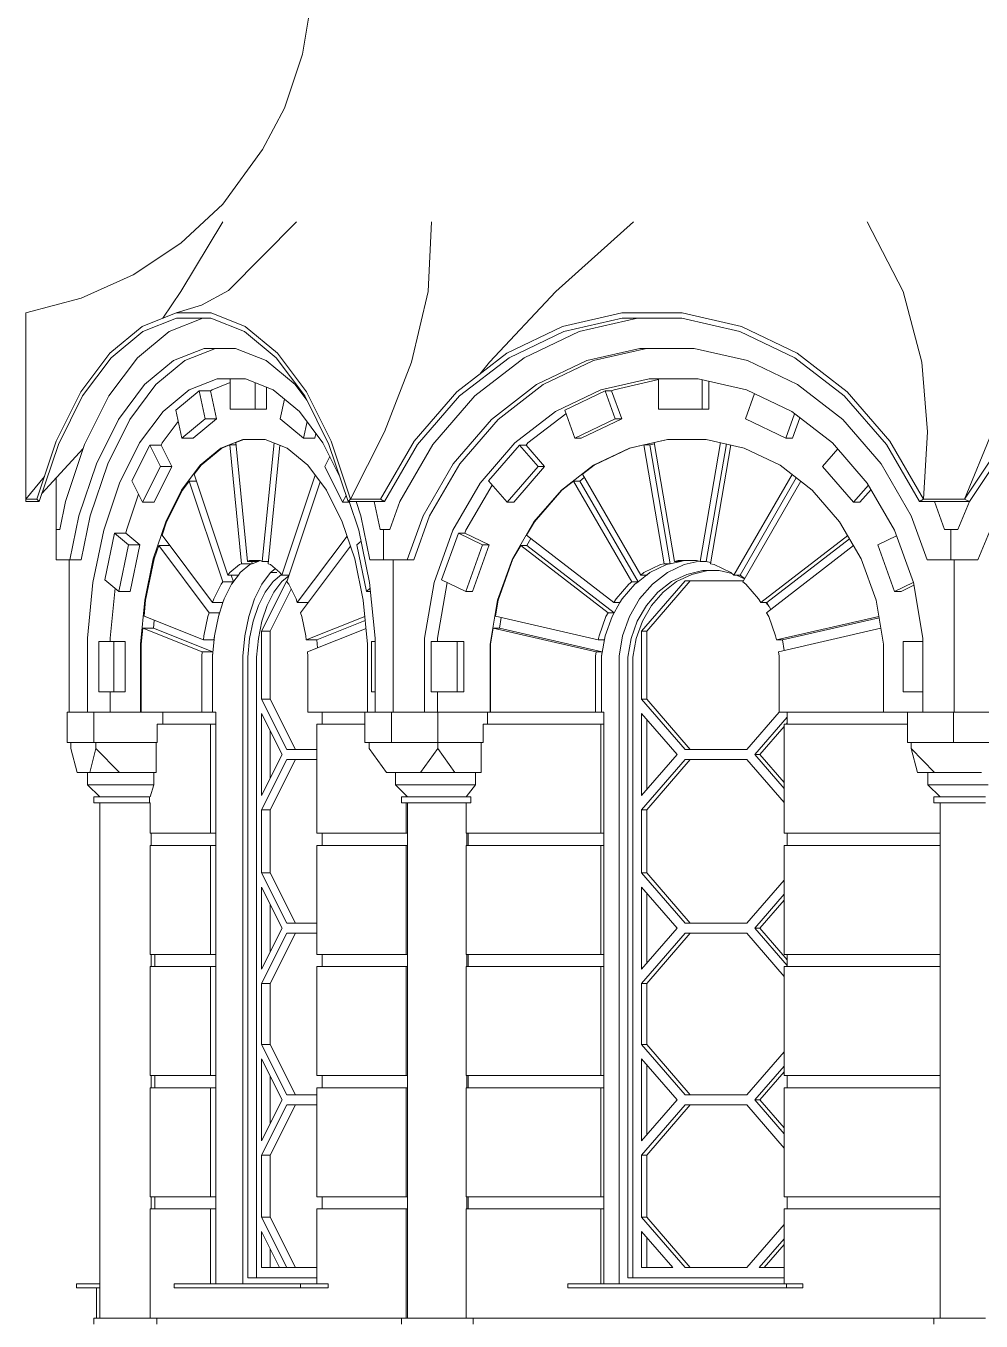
# Model space of a CAD drawing. Header units: millimetres. Extents: x -4890 to 184123, y 36 to 148549.
# Drawn here: x 148510 to 153239, y 132454 to 138866 of the extents above; entities that cross this region are included whole.
import ezdxf

# ---------------------------------------------------------------- set-up
doc = ezdxf.new("R2010")
doc.units = ezdxf.units.MM
doc.layers.add('Wall_Satelit', color=253, linetype='Continuous', lineweight=5)

msp = doc.modelspace()

# ---------------------------------------------------------------- linework, layer by layer
at = {"layer": 'Wall_Satelit'}
for p, q in [((149879.9, 138725.9), (149925.1, 139005.3)), ((149789.5, 138457.7), (149879.9, 138725.9)), ((149680.5, 138253.4), (149789.5, 138457.7)), ((149484, 137983.4), (149680.5, 138253.4)), ((149484, 137983.4), (149277.2, 137790.2)), ((149277.2, 137551.6), (149484, 137895.5)), ((149513.2, 137556.3), (149850.2, 137895.5)), ((150501.5, 137551.6), (150518, 137895.5)), ((151518.5, 137895.5), (151133.6, 137551.6)), ((152853.3, 137551.6), (152675.2, 137895.5)), ((149277.2, 137790.2), (149041.5, 137633.5)), ((149041.5, 137633.5), (148783.4, 137517.5)), ((149188.4, 137419.2), (149277.2, 137551.6)), ((149513.2, 137556.3), (149379.3, 137484)), ((150419.1, 137200.5), (150501.5, 137551.6)), ((150804.9, 137200.5), (151133.6, 137551.6)), ((152946.3, 137200.5), (152853.3, 137551.6)), ((148783.4, 137517.5), (148509.7, 137445.4)), ((149379.3, 137484), (149254.1, 137445.4)), ((148509.7, 137378.1), (148509.7, 137445.4)), ((149254.1, 137445.4), (149084.9, 137378.1)), ((149255.4, 137419), (149088.7, 137352.7)), ((149385.3, 137419), (149218.6, 137352.7)), ((149340.3, 137445.4), (149254.1, 137445.4)), ((149340.3, 137419), (149255.4, 137419)), ((149426.6, 137445.4), (149340.3, 137445.4)), ((149425.3, 137419), (149340.3, 137419)), ((149591.9, 137352.7), (149425.3, 137419)), ((149595.7, 137378.1), (149426.6, 137445.4)), ((151460.3, 137445.4), (151167.3, 137378.1)), ((151462.5, 137419), (151173.9, 137352.7)), ((151537.5, 137419), (151248.9, 137352.7)), ((151609.7, 137445.4), (151460.3, 137445.4)), ((151609.7, 137419), (151462.5, 137419)), ((151759.1, 137445.4), (151609.7, 137445.4)), ((151756.8, 137419), (151609.7, 137419)), ((152045.4, 137352.7), (151756.8, 137419)), ((152052.1, 137378.1), (151759.1, 137445.4)), ((148509.7, 137246), (148509.7, 137378.1)), ((149084.9, 137378.1), (148925.5, 137246)), ((149088.7, 137352.7), (148931.8, 137222.7)), ((149218.6, 137352.7), (149061.7, 137222.7)), ((149748.9, 137222.7), (149591.9, 137352.7)), ((149755.1, 137246), (149595.7, 137378.1)), ((151167.3, 137378.1), (150891.2, 137246)), ((151173.9, 137352.7), (150902, 137222.7)), ((151248.9, 137352.7), (150977, 137222.7)), ((152317.3, 137222.7), (152045.4, 137352.7)), ((152328.1, 137246), (152052.1, 137378.1)), ((148509.7, 137054.4), (148509.7, 137246)), ((148782.1, 137054.4), (148925.5, 137246)), ((148790.5, 137033.9), (148931.8, 137222.7)), ((148920.4, 137033.9), (149061.7, 137222.7)), ((149240.5, 137208.5), (149097.2, 137089.7)), ((149296.8, 137208.5), (149153.5, 137089.7)), ((149392.7, 137269), (149240.5, 137208.5)), ((149448.9, 137269), (149296.8, 137208.5)), ((149547.8, 137269), (149392.7, 137269)), ((149699.9, 137208.5), (149547.8, 137269)), ((149843.2, 137089.7), (149699.9, 137208.5)), ((149890.1, 137033.9), (149748.9, 137222.7)), ((149898.5, 137054.4), (149755.1, 137246)), ((150891.2, 137246), (150642.8, 137054.4)), ((150902, 137222.7), (150657.4, 137033.9)), ((150977, 137222.7), (150732.4, 137033.9)), ((151286.8, 137208.5), (151038.6, 137089.7)), ((151319.3, 137208.5), (151071.1, 137089.7)), ((151550.3, 137269), (151286.8, 137208.5)), ((151582.8, 137269), (151319.3, 137208.5)), ((151819, 137269), (151550.3, 137269)), ((152082.5, 137208.5), (151819, 137269)), ((152330.8, 137089.7), (152082.5, 137208.5)), ((152562, 137033.9), (152317.3, 137222.7)), ((152576.5, 137054.4), (152328.1, 137246)), ((150285.5, 136856.4), (150419.1, 137200.5)), ((150756.6, 137142.2), (150804.9, 137200.5)), ((152973.1, 136856.4), (152946.3, 137200.5)), ((148968.2, 136917.4), (149097.2, 137089.7)), ((149024.5, 136917.4), (149153.5, 137089.7)), ((149456.3, 137119), (149318.7, 137064.2)), ((149520.3, 137099.7), (149431.3, 137064.2)), ((149596.7, 137119), (149456.3, 137119)), ((149520.3, 136969), (149520.3, 137119)), ((149734.3, 137064.2), (149596.7, 137119)), ((149645.3, 136969), (149645.3, 137099.7)), ((149900.4, 137013.4), (149843.2, 137089.7)), ((151038.6, 137089.7), (150815.2, 136917.4)), ((151071.1, 137089.7), (150847.7, 136917.4)), ((151595.6, 137119), (151357.2, 137064.2)), ((151641.4, 137114.6), (151422.2, 137064.2)), ((151838.7, 137119), (151595.6, 137119)), ((151641.4, 136969), (151641.4, 137119)), ((152077.1, 137064.2), (151838.7, 137119)), ((151857.9, 136969), (151857.9, 137114.6)), ((151890.4, 136969), (151890.4, 137107.1)), ((152554.2, 136917.4), (152330.8, 137089.7)), ((148509.7, 136810.4), (148509.7, 137054.4)), ((148660.1, 136810.4), (148782.1, 137054.4)), ((148670.4, 136793.6), (148790.5, 137033.9)), ((148800.3, 136793.6), (148920.4, 137033.9)), ((149318.7, 137064.2), (149189, 136956.8)), ((149367.9, 137058.4), (149252.4, 136962.7)), ((149424.2, 137058.4), (149367.9, 137058.4)), ((149396.6, 136919.8), (149367.9, 137058.4)), ((149431.3, 137064.2), (149424.2, 137058.4)), ((149452.9, 136919.8), (149424.2, 137058.4)), ((149701.6, 136969), (149701.6, 137077.3)), ((149864, 136956.8), (149734.3, 137064.2)), ((149769, 136919.8), (149789.5, 137018.6)), ((150010.3, 136793.6), (149890.1, 137033.9)), ((150020.5, 136810.4), (149898.5, 137054.4)), ((150431.6, 136810.4), (150642.8, 137054.4)), ((150449.3, 136793.6), (150657.4, 137033.9)), ((150524.3, 136793.6), (150732.4, 137033.9)), ((151357.2, 137064.2), (151132.6, 136956.8)), ((151377.4, 137058.4), (151177.4, 136962.7)), ((151409.9, 137058.4), (151377.4, 137058.4)), ((151427.1, 136919.8), (151377.4, 137058.4)), ((151422.2, 137064.2), (151409.9, 137058.4)), ((151459.6, 136919.8), (151409.9, 137058.4)), ((152072.2, 136919.8), (152117.2, 137045.1)), ((152301.7, 136956.8), (152077.1, 137064.2)), ((152770.1, 136793.6), (152562, 137033.9)), ((152787.8, 136810.4), (152576.5, 137054.4)), ((149072.3, 136800.9), (149189, 136956.8)), ((149281.1, 136824.1), (149252.4, 136962.7)), ((149645.3, 136969), (149520.3, 136969)), ((149701.6, 136969), (149645.3, 136969)), ((149980.7, 136800.9), (149864, 136956.8)), ((151132.6, 136956.8), (150930.5, 136800.9)), ((151227.1, 136824.1), (151177.4, 136962.7)), ((151857.9, 136969), (151641.4, 136969)), ((151890.4, 136969), (151857.9, 136969)), ((152503.9, 136800.9), (152301.7, 136956.8)), ((148858.5, 136698), (148968.2, 136917.4)), ((148914.8, 136698), (149024.5, 136917.4)), ((149184.9, 136800.9), (149264, 136906.6)), ((149396.6, 136919.8), (149281.1, 136824.1)), ((149452.9, 136919.8), (149337.4, 136824.1)), ((149452.9, 136919.8), (149396.6, 136919.8)), ((149884.5, 136824.1), (149769, 136919.8)), ((149884.5, 136824.1), (149901.6, 136906.6)), ((150625.2, 136698), (150815.2, 136917.4)), ((150657.7, 136698), (150847.7, 136917.4)), ((151183.4, 136945.9), (150995.5, 136800.9)), ((151427.1, 136919.8), (151227.1, 136824.1)), ((151459.6, 136919.8), (151259.6, 136824.1)), ((151459.6, 136919.8), (151427.1, 136919.8)), ((152272.2, 136824.1), (152072.2, 136919.8)), ((152272.2, 136824.1), (152315.9, 136945.9)), ((152304.7, 136824.1), (152341.4, 136926.2)), ((152744.2, 136698), (152554.2, 136917.4)), ((149337.4, 136824.1), (149281.1, 136824.1)), ((149940.8, 136824.1), (149884.5, 136824.1)), ((149940.8, 136824.1), (149945.7, 136847.7)), ((150116.3, 136523.6), (150285.5, 136856.4)), ((151259.6, 136824.1), (151227.1, 136824.1)), ((152304.7, 136824.1), (152272.2, 136824.1)), ((152953.8, 136523.6), (152973.1, 136856.4)), ((153157.6, 136523.6), (153293.3, 136856.4)), ((148509.7, 136523.6), (148509.7, 136810.4)), ((148564.3, 136523.6), (148660.1, 136810.4)), ((148576, 136511.1), (148670.4, 136793.6)), ((148589.2, 136550.8), (148793.7, 136774.1)), ((148705.9, 136511.1), (148800.3, 136793.6)), ((148973.1, 136602.4), (149072.3, 136800.9)), ((149034.8, 136613.2), (149123.2, 136790)), ((149179.5, 136790), (149123.2, 136790)), ((149176.2, 136684), (149123.2, 136790)), ((149179.5, 136790), (149184.9, 136800.9)), ((149232.5, 136684), (149179.5, 136790)), ((149475, 136775.8), (149372.6, 136691)), ((149479.4, 136775.8), (149377, 136691)), ((149583.7, 136819), (149475, 136775.8)), ((149479.4, 136775.8), (149475, 136775.8)), ((149519, 136791.6), (149479.4, 136775.8)), ((149549.6, 136791.6), (149519, 136791.6)), ((149577.5, 136203.1), (149519, 136791.6)), ((149588, 136819), (149548.4, 136803.2)), ((149606.9, 136214.8), (149548.4, 136803.2)), ((149694.5, 136819), (149583.7, 136819)), ((149679.9, 136214.8), (149738.3, 136801.6)), ((149803.2, 136775.8), (149694.5, 136819)), ((149709.3, 136203.1), (149767.7, 136789.9)), ((149905.5, 136691), (149803.2, 136775.8)), ((150062.5, 136637.3), (149980.7, 136800.9)), ((150104.7, 136511.1), (150010.3, 136793.6)), ((150116.3, 136523.6), (150020.5, 136810.4)), ((150265.6, 136523.6), (150431.6, 136810.4)), ((150285.8, 136511.1), (150449.3, 136793.6)), ((150360.8, 136511.1), (150524.3, 136793.6)), ((150758.6, 136602.4), (150930.5, 136800.9)), ((150800.5, 136613.2), (150953.6, 136790)), ((150986.1, 136790), (150953.6, 136790)), ((151045.4, 136684), (150953.6, 136790)), ((150986.1, 136790), (150995.5, 136800.9)), ((151077.9, 136684), (150986.1, 136790)), ((151498, 136775.8), (151320.7, 136691)), ((151500.5, 136775.8), (151323.2, 136691)), ((151686.2, 136819), (151498, 136775.8)), ((151500.5, 136775.8), (151498, 136775.8)), ((151569.1, 136791.6), (151500.5, 136775.8)), ((151599.1, 136791.6), (151569.1, 136791.6)), ((151670.5, 136203.1), (151569.1, 136791.6)), ((151621.2, 136796.6), (151599.1, 136791.6)), ((151700.5, 136203.1), (151599.1, 136791.6)), ((151688.7, 136819), (151620.1, 136803.2)), ((151721.5, 136214.8), (151620.1, 136803.2)), ((151878.1, 136819), (151686.2, 136819)), ((151847.9, 136214.8), (151949.2, 136802.7)), ((151877.9, 136214.8), (151978, 136796.1)), ((152066.4, 136775.8), (151878.1, 136819)), ((151898.9, 136203.1), (152000.1, 136791)), ((152243.7, 136691), (152066.4, 136775.8)), ((152453.9, 136684), (152529.5, 136771.2)), ((152675.8, 136602.4), (152503.9, 136800.9)), ((152933.5, 136511.1), (152770.1, 136793.6)), ((152953.8, 136523.6), (152787.8, 136810.4)), ((153157.6, 136523.6), (153349.3, 136810.4)), ((153181, 136511.1), (153369.8, 136793.6)), ((148772.3, 136440.1), (148858.5, 136698)), ((148828.6, 136440.1), (148914.8, 136698)), ((149989.4, 136684), (150014.3, 136733.7)), ((150475.9, 136440.1), (150625.2, 136698)), ((150508.4, 136440.1), (150657.7, 136698)), ((152893.4, 136440.1), (152744.2, 136698)), ((148509.7, 136523.6), (148601.7, 136635.5)), ((149087.8, 136507.2), (149176.2, 136684)), ((149144.1, 136507.2), (149232.5, 136684)), ((149232.5, 136684), (149176.2, 136684)), ((149280.5, 136567.9), (149372.6, 136691)), ((149343.4, 136646.1), (149377, 136691)), ((149510.1, 136147.2), (149343.4, 136646.1)), ((149377, 136691), (149372.6, 136691)), ((149776.8, 136147.2), (149942.1, 136642.1)), ((149997.7, 136567.9), (149905.5, 136691)), ((150077.8, 136507.2), (149989.4, 136684)), ((150892.4, 136507.2), (151045.4, 136684)), ((150924.9, 136507.2), (151077.9, 136684)), ((151077.9, 136684), (151045.4, 136684)), ((151320.7, 136691), (151161.1, 136567.9)), ((151323.2, 136691), (151265, 136646.1)), ((151553.7, 136147.2), (151265, 136646.1)), ((151323.2, 136691), (151320.7, 136691)), ((152015.7, 136147.2), (152303.6, 136644.7)), ((152403.2, 136567.9), (152243.7, 136691)), ((152607, 136507.2), (152453.9, 136684)), ((148659.7, 136511.1), (148659.7, 136627.7)), ((148895.1, 136369), (148973.1, 136602.4)), ((149087.8, 136507.2), (149034.8, 136613.2)), ((149202.2, 136411.1), (149280.5, 136567.9)), ((149206.5, 136411.1), (149284.9, 136567.9)), ((149284.9, 136567.9), (149280.5, 136567.9)), ((149284.9, 136567.9), (149318.4, 136612.7)), ((149354.5, 136612.7), (149318.4, 136612.7)), ((149485.1, 136113.9), (149318.4, 136612.7)), ((149801.7, 136113.9), (149967.1, 136608.7)), ((150076, 136411.1), (149997.7, 136567.9)), ((150623.5, 136369), (150758.6, 136602.4)), ((150688.5, 136369), (150818.1, 136592.9)), ((150892.4, 136507.2), (150800.5, 136613.2)), ((151025.4, 136411.1), (151161.1, 136567.9)), ((151027.9, 136411.1), (151163.6, 136567.9)), ((151163.6, 136567.9), (151161.1, 136567.9)), ((151221.8, 136612.7), (151163.6, 136567.9)), ((151251.8, 136612.7), (151221.8, 136612.7)), ((151510.5, 136113.9), (151221.8, 136612.7)), ((151274.3, 136630.1), (151251.8, 136612.7)), ((151540.5, 136113.9), (151251.8, 136612.7)), ((152045.7, 136147.2), (152324.3, 136628.7)), ((152058.9, 136113.9), (152346.8, 136611.4)), ((152538.9, 136411.1), (152403.2, 136567.9)), ((152607, 136507.2), (152681.2, 136592.9)), ((152639.5, 136507.2), (152694.3, 136570.4)), ((152810.8, 136369), (152675.8, 136602.4)), ((148509.7, 136511.1), (148509.7, 136523.6)), ((148564.3, 136523.6), (148509.7, 136523.6)), ((148576, 136511.1), (148509.7, 136511.1)), ((148576, 136511.1), (148564.3, 136523.6)), ((148659.7, 136372.1), (148659.7, 136511.1)), ((148677.1, 136372.1), (148705.9, 136511.1)), ((149007.7, 136369), (149067.5, 136547.9)), ((149144.1, 136507.2), (149087.8, 136507.2)), ((150077.8, 136507.2), (150094.7, 136541)), ((150111.8, 136507.2), (150077.8, 136507.2)), ((150104.7, 136511.1), (150116.3, 136523.6)), ((150285.8, 136511.1), (150104.7, 136511.1)), ((150157.9, 136369), (150110.4, 136511.1)), ((150265.6, 136523.6), (150116.3, 136523.6)), ((150168.1, 136440.1), (150144.4, 136511.1)), ((150263.4, 136372.1), (150234.6, 136511.1)), ((150285.8, 136511.1), (150265.6, 136523.6)), ((150310.9, 136372.1), (150360.8, 136511.1)), ((150924.9, 136507.2), (150892.4, 136507.2)), ((152639.5, 136507.2), (152607, 136507.2)), ((152953.8, 136523.6), (152933.5, 136511.1)), ((153181, 136511.1), (152933.5, 136511.1)), ((153157.6, 136523.6), (152953.8, 136523.6)), ((153058.4, 136372.1), (153008.5, 136511.1)), ((153123.4, 136372.1), (153181, 136511.1)), ((153181, 136511.1), (153157.6, 136523.6)), ((148727.2, 136222.1), (148772.3, 136440.1)), ((148783.5, 136222.1), (148828.6, 136440.1)), ((150213.2, 136222.1), (150168.1, 136440.1)), ((150397.7, 136222.1), (150475.9, 136440.1)), ((150430.2, 136222.1), (150508.4, 136440.1)), ((152971.6, 136222.1), (152893.4, 136440.1)), ((153223.6, 136222.1), (153313.9, 136440.1)), ((149140.6, 136226.9), (149202.2, 136411.1)), ((149184.1, 136344), (149206.5, 136411.1)), ((149206.5, 136411.1), (149202.2, 136411.1)), ((150137.6, 136226.9), (150076, 136411.1)), ((150918.8, 136226.9), (151025.4, 136411.1)), ((150989, 136344), (151027.9, 136411.1)), ((151027.9, 136411.1), (151025.4, 136411.1)), ((152645.6, 136226.9), (152538.9, 136411.1)), ((148659.7, 136222.1), (148659.7, 136372.1)), ((148677.1, 136372.1), (148659.7, 136372.1)), ((148841.4, 136109.7), (148895.1, 136369)), ((148900.6, 136123.8), (148948.5, 136354.8)), ((149004.8, 136354.8), (148948.5, 136354.8)), ((149017.8, 136297.4), (148948.5, 136354.8)), ((149004.8, 136354.8), (149007.7, 136369)), ((149074, 136297.4), (149004.8, 136354.8)), ((149433.5, 136010.6), (149184.1, 136344)), ((149853.4, 136010.6), (150099.8, 136340)), ((150169.1, 136315), (150147.9, 136297.4)), ((150211.6, 136109.7), (150157.9, 136369)), ((150280.8, 136372.1), (150263.4, 136372.1)), ((150280.8, 136222.1), (150280.8, 136372.1)), ((150310.9, 136372.1), (150280.8, 136372.1)), ((150530.5, 136109.7), (150623.5, 136369)), ((150568.1, 136123.8), (150651, 136354.8)), ((150683.5, 136354.8), (150651, 136354.8)), ((150771, 136297.4), (150651, 136354.8)), ((150683.5, 136354.8), (150688.5, 136369)), ((150803.5, 136297.4), (150683.5, 136354.8)), ((151421.1, 136010.6), (150989, 136344)), ((150990.2, 136294.1), (151009.8, 136328)), ((152578.6, 136342.6), (152148.3, 136010.6)), ((152587.9, 136326.6), (152178.3, 136010.6)), ((152820.6, 136341.6), (152728.4, 136297.4)), ((152903.8, 136109.7), (152810.8, 136369)), ((153088.6, 136372.1), (153058.4, 136372.1)), ((153088.6, 136222.1), (153088.6, 136372.1)), ((153123.4, 136372.1), (153088.6, 136372.1)), ((148969.9, 136066.5), (149017.8, 136297.4)), ((149074, 136297.4), (149017.8, 136297.4)), ((149026.2, 136066.5), (149074, 136297.4)), ((149144.9, 136226.9), (149167.4, 136294.1)), ((149219.4, 136294.1), (149167.4, 136294.1)), ((149416.8, 135960.7), (149167.4, 136294.1)), ((149219.4, 136294.1), (149220, 136296)), ((149870, 135960.7), (150116.5, 136290.1)), ((150195.7, 136066.5), (150147.9, 136297.4)), ((150688.1, 136066.5), (150771, 136297.4)), ((150720.6, 136066.5), (150803.5, 136297.4)), ((150803.5, 136297.4), (150771, 136297.4)), ((150921.3, 136226.9), (150960.2, 136294.1)), ((150990.2, 136294.1), (150960.2, 136294.1)), ((151392.2, 135960.7), (150960.2, 136294.1)), ((151422.2, 135960.7), (150990.2, 136294.1)), ((152607.5, 136292.7), (152177.1, 135960.7)), ((152811.2, 136066.5), (152728.4, 136297.4)), ((148727.2, 136222.1), (148659.7, 136222.1)), ((148724.7, 135469), (148724.7, 136222.1)), ((148783.5, 136222.1), (148727.2, 136222.1)), ((149098.2, 136022.1), (149140.6, 136226.9)), ((149102.5, 136022.1), (149144.9, 136226.9)), ((149144.9, 136226.9), (149140.6, 136226.9)), ((149566.9, 136198.8), (149519.1, 136159.3)), ((149577.5, 136203.1), (149566.9, 136198.8)), ((149618.8, 136198.8), (149571, 136159.3)), ((149629.5, 136203.1), (149577.5, 136203.1)), ((149617.6, 136219), (149606.9, 136214.8)), ((149658.9, 136214.8), (149606.9, 136214.8)), ((149669.3, 136219), (149617.6, 136219)), ((149629.4, 136203.1), (149618.8, 136198.8)), ((149629.5, 136203.1), (149618.8, 136198.8)), ((149629.5, 136203.1), (149628.3, 136214.8)), ((149658.9, 136214.8), (149629.5, 136203.1)), ((149669.4, 136219), (149658.9, 136214.8)), ((149679.9, 136214.8), (149669.3, 136219)), ((149710.5, 136214.8), (149679.9, 136214.8)), ((149720, 136198.8), (149709.3, 136203.1)), ((149767.8, 136159.3), (149720, 136198.8)), ((150180, 136022.1), (150137.6, 136226.9)), ((150280.8, 136222.1), (150213.2, 136222.1)), ((150397.7, 136222.1), (150280.8, 136222.1)), ((150328.4, 135469), (150328.4, 136222.1)), ((150430.2, 136222.1), (150397.7, 136222.1)), ((150845.3, 136022.1), (150918.8, 136226.9)), ((150847.8, 136022.1), (150921.3, 136226.9)), ((150921.3, 136226.9), (150918.8, 136226.9)), ((151652.1, 136198.8), (151569.3, 136159.3)), ((151682.1, 136198.8), (151599.3, 136159.3)), ((151670.5, 136203.1), (151652.1, 136198.8)), ((151700.5, 136203.1), (151670.5, 136203.1)), ((151700.4, 136203.1), (151682.1, 136198.8)), ((151700.5, 136203.1), (151682.1, 136198.8)), ((151768.9, 136198.8), (151686.2, 136159.3)), ((151751.5, 136214.8), (151700.5, 136203.1)), ((151739.9, 136219), (151721.5, 136214.8)), ((151751.5, 136214.8), (151721.5, 136214.8)), ((151829.5, 136219), (151739.9, 136219)), ((151769.9, 136219), (151751.5, 136214.8)), ((151843.1, 136215.9), (151768.9, 136198.8)), ((151847.9, 136214.8), (151829.5, 136219)), ((151877.9, 136214.8), (151847.9, 136214.8)), ((151900, 136209.7), (151877.9, 136214.8)), ((151917.3, 136198.8), (151898.9, 136203.1)), ((152000, 136159.3), (151917.3, 136198.8)), ((152719, 136022.1), (152645.6, 136226.9)), ((153088.6, 136222.1), (152971.6, 136222.1)), ((153223.6, 136222.1), (153088.6, 136222.1)), ((153106, 135469), (153106, 136222.1)), ((148969.9, 136066.5), (148900.6, 136123.8)), ((149510.1, 136147.2), (149519.1, 136159.3)), ((149562, 136147.2), (149510.1, 136147.2)), ((149537.1, 136113.9), (149525.9, 136147.2)), ((149528.1, 136101.8), (149562, 136147.2)), ((149562, 136147.2), (149571, 136159.3)), ((149676.6, 135870.1), (149801.1, 136119)), ((149678.5, 136101.8), (149721.5, 136159.3)), ((149744.6, 136178.4), (149721.5, 136159.3)), ((149752.3, 136159.3), (149721.5, 136159.3)), ((149775.1, 136149.5), (149733.3, 136115)), ((149776.8, 136147.2), (149767.8, 136159.3)), ((149811.8, 136144.1), (149776.6, 136115)), ((149812.9, 136147.2), (149776.8, 136147.2)), ((149803.5, 136119), (149801.1, 136119)), ((150688.1, 136066.5), (150568.1, 136123.8)), ((151599.3, 136159.3), (151540.5, 136113.9)), ((151569.3, 136159.3), (151553.7, 136147.2)), ((151583.7, 136147.2), (151553.7, 136147.2)), ((151558.5, 135870.1), (151774.1, 136119)), ((151583.5, 135870.1), (151799.1, 136119)), ((151599.3, 136159.3), (151583.7, 136147.2)), ((151686.2, 136159.3), (151611.7, 136101.8)), ((151781.5, 136150.7), (151706.7, 136115)), ((151806.5, 136150.7), (151731.7, 136115)), ((152061.9, 136119), (151774.1, 136119)), ((151861, 136169), (151781.5, 136150.7)), ((151886, 136169), (151806.5, 136150.7)), ((151942, 136169), (151861, 136169)), ((152006.7, 136154.1), (151942, 136169)), ((152015.7, 136147.2), (152000, 136159.3)), ((152045.7, 136147.2), (152015.7, 136147.2)), ((152067.5, 136128.8), (152028.9, 136147.2)), ((152068.1, 136129.9), (152045.7, 136147.2)), ((148814, 135834.4), (148841.4, 136109.7)), ((148926.6, 135834.4), (148951.2, 136081.9)), ((149026.2, 136066.5), (148969.9, 136066.5)), ((149439.5, 136028.7), (149476.1, 136101.8)), ((149476.1, 136101.8), (149485.1, 136113.9)), ((149537.1, 136113.9), (149485.1, 136113.9)), ((149491.5, 136028.7), (149528.1, 136101.8)), ((149528.1, 136101.8), (149537.1, 136113.9)), ((149641.9, 136028.7), (149678.5, 136101.8)), ((149661.3, 135996.8), (149694.4, 136063)), ((149694.4, 136063), (149733.3, 136115)), ((149704.6, 135996.8), (149737.7, 136063)), ((149719.9, 135870.1), (149823.3, 136076.8)), ((149737.7, 136063), (149776.6, 136115)), ((149810.8, 136101.8), (149801.7, 136113.9)), ((149847.3, 136028.7), (149810.8, 136101.8)), ((150214.4, 136081.9), (150195.7, 136066.5)), ((150215.9, 136066.5), (150195.7, 136066.5)), ((150239, 135834.4), (150211.6, 136109.7)), ((150483.1, 135834.4), (150530.5, 136109.7)), ((150548.1, 135834.4), (150595.5, 136109.7)), ((150720.6, 136066.5), (150688.1, 136066.5)), ((151431.5, 136028.7), (151494.8, 136101.8)), ((151461.5, 136028.7), (151524.8, 136101.8)), ((151510.5, 136113.9), (151494.8, 136101.8)), ((151540.5, 136113.9), (151510.5, 136113.9)), ((151540.5, 136113.9), (151524.8, 136101.8)), ((151548.4, 136028.7), (151611.7, 136101.8)), ((151582, 135996.8), (151639.3, 136063)), ((151607, 135996.8), (151664.3, 136063)), ((151706.7, 136115), (151639.3, 136063)), ((151731.7, 136115), (151664.3, 136063)), ((152074.5, 136101.8), (152058.9, 136113.9)), ((152137.8, 136028.7), (152074.5, 136101.8)), ((152903.5, 136110.6), (152811.2, 136066.5)), ((152843.7, 136066.5), (152811.2, 136066.5)), ((152906.1, 136096.3), (152843.7, 136066.5)), ((152951.3, 135834.4), (152903.8, 136109.7)), ((149076.6, 135804.8), (149098.2, 136022.1)), ((149094.7, 135942.9), (149102.5, 136022.1)), ((149102.5, 136022.1), (149098.2, 136022.1)), ((149433.5, 136010.6), (149439.5, 136028.7)), ((149485.5, 136010.6), (149433.5, 136010.6)), ((149462.8, 135942.7), (149485.5, 136010.6)), ((149485.5, 136010.6), (149491.5, 136028.7)), ((149613.2, 135942.7), (149641.9, 136028.7)), ((149635.3, 135919), (149661.3, 135996.8)), ((149678.6, 135919), (149704.6, 135996.8)), ((149853.4, 136010.6), (149847.3, 136028.7)), ((149905.3, 136010.6), (149853.4, 136010.6)), ((149905.9, 136008.7), (149905.3, 136010.6)), ((150201.6, 135804.8), (150180, 136022.1)), ((150807.9, 135804.8), (150845.3, 136022.1)), ((150834.2, 135942.9), (150847.8, 136022.1)), ((150847.8, 136022.1), (150845.3, 136022.1)), ((151411.8, 135942.7), (151451.1, 136010.6)), ((151421.1, 136010.6), (151431.5, 136028.7)), ((151451.1, 136010.6), (151421.1, 136010.6)), ((151451.1, 136010.6), (151461.5, 136028.7)), ((151498.6, 135942.7), (151548.4, 136028.7)), ((151537, 135919), (151582, 135996.8)), ((151562, 135919), (151607, 135996.8)), ((152148.3, 136010.6), (152137.8, 136028.7)), ((152178.3, 136010.6), (152148.3, 136010.6)), ((152189.2, 135991.7), (152172.9, 136010.6)), ((152197.9, 135976.7), (152178.3, 136010.6)), ((152742.9, 135883.5), (152719, 136022.1)), ((149388.9, 135825.9), (149094.7, 135942.9)), ((149391, 135847.1), (149410.8, 135942.7)), ((149410.8, 135942.7), (149416.8, 135960.7)), ((149468.8, 135960.7), (149416.8, 135960.7)), ((149443, 135847.1), (149462.8, 135942.7)), ((149462.8, 135942.7), (149468.8, 135960.7)), ((149593.4, 135847.1), (149613.2, 135942.7)), ((149876, 135942.7), (149870, 135960.7)), ((149895.8, 135847.1), (149876, 135942.7)), ((150188, 135941.2), (149898, 135825.9)), ((151343.8, 135825.9), (150834.2, 135942.9)), ((150854, 135884.1), (150863, 135936.3)), ((151347.5, 135847.1), (151381.8, 135942.7)), ((151377.5, 135847.1), (151411.8, 135942.7)), ((151381.8, 135942.7), (151392.2, 135960.7)), ((151422.2, 135960.7), (151392.2, 135960.7)), ((151411.8, 135942.7), (151422.2, 135960.7)), ((151464.3, 135847.1), (151498.6, 135942.7)), ((152187.6, 135942.7), (152177.1, 135960.7)), ((152221.9, 135847.1), (152187.6, 135942.7)), ((152732.8, 135942.3), (152225.5, 135825.9)), ((152733.9, 135935.7), (152255.5, 135825.9)), ((149080.9, 135804.8), (149088.8, 135884.1)), ((149140.8, 135884.1), (149088.8, 135884.1)), ((149383, 135767), (149088.8, 135884.1)), ((149140.8, 135884.1), (149144.6, 135923)), ((149435, 135767), (149140.8, 135884.1)), ((149617.4, 135832.6), (149635.3, 135919)), ((149660.7, 135832.6), (149678.6, 135919)), ((149676.6, 135533), (149676.6, 135870.1)), ((149719.9, 135870.1), (149676.6, 135870.1)), ((149719.9, 135533), (149719.9, 135870.1)), ((150193.9, 135882.4), (149903.8, 135767)), ((150190, 135921.4), (149949.9, 135825.9)), ((150810.4, 135804.8), (150824, 135884.1)), ((150854, 135884.1), (150824, 135884.1)), ((151333.7, 135767), (150824, 135884.1)), ((151363.7, 135767), (150854, 135884.1)), ((151506, 135832.6), (151537, 135919)), ((151531, 135832.6), (151562, 135919)), ((151558.5, 135533), (151558.5, 135870.1)), ((151583.5, 135870.1), (151558.5, 135870.1)), ((151583.5, 135533), (151583.5, 135870.1)), ((152742.9, 135883.5), (152235.7, 135767)), ((152756.5, 135804.8), (152742.9, 135883.5)), ((148814, 135469), (148814, 135834.4)), ((148870.3, 135569), (148870.3, 135819)), ((148945.3, 135819), (148870.3, 135819)), ((148926.6, 135819), (148926.6, 135834.4)), ((148945.3, 135569), (148945.3, 135819)), ((149001.6, 135819), (148945.3, 135819)), ((149001.6, 135569), (149001.6, 135819)), ((149076.6, 135469), (149076.6, 135804.8)), ((149080.9, 135804.8), (149076.6, 135804.8)), ((149080.9, 135469), (149080.9, 135804.8)), ((149388.9, 135825.9), (149391, 135847.1)), ((149440.9, 135825.9), (149388.9, 135825.9)), ((149432.9, 135745.7), (149443, 135847.1)), ((149440.9, 135825.9), (149443, 135847.1)), ((149583.3, 135745.7), (149593.4, 135847.1)), ((149608.3, 135740.8), (149617.4, 135832.6)), ((149651.6, 135740.8), (149660.7, 135832.6)), ((149898, 135825.9), (149895.8, 135847.1)), ((149949.9, 135825.9), (149898, 135825.9)), ((149953.8, 135786.9), (149949.9, 135825.9)), ((150201.6, 135469), (150201.6, 135804.8)), ((150220.3, 135569), (150220.3, 135819)), ((150239, 135819), (150220.3, 135819)), ((150239, 135469), (150239, 135834.4)), ((150483.1, 135469), (150483.1, 135834.4)), ((150515.6, 135569), (150515.6, 135819)), ((150645.5, 135819), (150515.6, 135819)), ((150548.1, 135819), (150548.1, 135834.4)), ((150645.5, 135569), (150645.5, 135819)), ((150678, 135819), (150645.5, 135819)), ((150678, 135569), (150678, 135819)), ((150807.9, 135469), (150807.9, 135804.8)), ((150810.4, 135804.8), (150807.9, 135804.8)), ((150810.4, 135469), (150810.4, 135804.8)), ((151343.8, 135825.9), (151347.5, 135847.1)), ((151373.8, 135825.9), (151343.8, 135825.9)), ((151360, 135745.7), (151377.5, 135847.1)), ((151373.8, 135825.9), (151377.5, 135847.1)), ((151446.9, 135745.7), (151464.3, 135847.1)), ((151490.2, 135740.8), (151506, 135832.6)), ((151515.2, 135740.8), (151531, 135832.6)), ((152225.5, 135825.9), (152221.9, 135847.1)), ((152255.5, 135825.9), (152225.5, 135825.9)), ((152264.5, 135773.6), (152255.5, 135825.9)), ((152756.5, 135469), (152756.5, 135804.8)), ((152853.9, 135569), (152853.9, 135819)), ((152951.3, 135819), (152853.9, 135819)), ((152951.3, 135469), (152951.3, 135834.4)), ((149380.9, 135745.7), (149383, 135767)), ((149380.9, 135469), (149380.9, 135745.7)), ((149435, 135767), (149383, 135767)), ((149432.9, 135745.7), (149435, 135767)), ((149432.9, 135469), (149432.9, 135745.7)), ((149583.3, 132639), (149583.3, 135745.7)), ((149608.3, 132669), (149608.3, 135740.8)), ((149651.6, 132669), (149651.6, 135740.8)), ((149905.9, 135745.7), (149903.8, 135767)), ((149905.9, 135469), (149905.9, 135745.7)), ((151330, 135745.7), (151333.7, 135767)), ((151330, 135469), (151330, 135745.7)), ((151363.7, 135767), (151333.7, 135767)), ((151360, 135745.7), (151363.7, 135767)), ((151360, 135469), (151360, 135745.7)), ((151446.9, 132639), (151446.9, 135745.7)), ((151490.2, 132669), (151490.2, 135740.8)), ((151515.2, 132669), (151515.2, 135740.8)), ((152239.3, 135745.7), (152235.7, 135767)), ((152239.3, 135469), (152239.3, 135745.7)), ((148945.3, 135569), (148870.3, 135569)), ((148926.6, 135469), (148926.6, 135569)), ((149001.6, 135569), (148945.3, 135569)), ((150239, 135569), (150220.3, 135569)), ((150645.5, 135569), (150515.6, 135569)), ((150548.1, 135469), (150548.1, 135569)), ((150678, 135569), (150645.5, 135569)), ((152951.3, 135569), (152853.9, 135569)), ((149719.9, 135533), (149676.6, 135533)), ((149801.1, 135284), (149676.6, 135533)), ((149844.4, 135284), (149719.9, 135533)), ((151583.5, 135533), (151558.5, 135533)), ((151774.1, 135284), (151558.5, 135533)), ((151799.1, 135284), (151583.5, 135533)), ((148714, 135319), (148714, 135469)), ((148846, 135469), (148714, 135469)), ((148846, 135319), (148846, 135469)), ((148986.7, 135469), (148846, 135469)), ((149076.6, 135469), (148986.7, 135469)), ((149080.9, 135469), (149076.6, 135469)), ((149380.9, 135469), (149080.9, 135469)), ((149188, 135409), (149188, 135469)), ((149432.9, 135469), (149380.9, 135469)), ((149449.5, 135469), (149432.9, 135469)), ((149449.5, 132639), (149449.5, 135469)), ((149676.6, 135055.8), (149676.6, 135462.3)), ((149778.2, 135259), (149676.6, 135462.3)), ((150188.5, 135469), (149905.9, 135469)), ((149976.9, 135409), (149976.9, 135469)), ((150188.5, 135319), (150188.5, 135469)), ((150320.5, 135469), (150188.5, 135469)), ((150320.5, 135319), (150320.5, 135469)), ((150549.1, 135469), (150320.5, 135469)), ((150549.1, 135319), (150549.1, 135469)), ((150652.1, 135469), (150549.1, 135469)), ((150807.9, 135469), (150652.1, 135469)), ((150795.8, 135409), (150795.8, 135469)), ((150810.4, 135469), (150807.9, 135469)), ((151330, 135469), (150810.4, 135469)), ((151360, 135469), (151330, 135469)), ((151371, 135469), (151360, 135469)), ((151371, 132639), (151371, 135469)), ((151558.5, 135055.8), (151558.5, 135462.3)), ((151734.5, 135259), (151558.5, 135462.3)), ((151583.5, 135084.6), (151583.5, 135433.4)), ((152079, 135284), (152239.3, 135469.2)), ((152118.6, 135259), (152278.9, 135444.2)), ((152756.5, 135469), (152239.3, 135469)), ((152273.5, 135409), (152278.9, 135415.3)), ((152278.9, 135409), (152278.9, 135469)), ((152874.5, 135469), (152756.5, 135469)), ((152874.5, 135319), (152874.5, 135469)), ((153103.1, 135469), (152874.5, 135469)), ((153103.1, 135319), (153103.1, 135469)), ((153367.1, 135469), (153103.1, 135469)), ((149159, 135319), (149159, 135409)), ((149223.3, 135409), (149159, 135409)), ((149423.3, 135409), (149223.3, 135409)), ((149423.3, 134869), (149423.3, 135409)), ((149449.5, 135409), (149423.3, 135409)), ((149719.9, 135142.4), (149719.9, 135375.7)), ((149950.9, 134869), (149950.9, 135409)), ((150029.4, 135409), (149950.9, 135409)), ((150188.5, 135409), (150029.4, 135409)), ((150774.6, 135319), (150774.6, 135409)), ((150796.5, 135409), (150774.6, 135409)), ((151238.5, 135409), (150796.5, 135409)), ((151356, 135409), (151238.5, 135409)), ((151356, 134869), (151356, 135409)), ((151371, 135409), (151356, 135409)), ((152143.6, 135259), (152263.8, 135397.8)), ((152263.8, 134869), (152263.8, 135409)), ((152746.6, 135409), (152263.8, 135409)), ((152874.5, 135409), (152746.6, 135409)), ((148846, 135319), (148714, 135319)), ((148732.3, 135289), (148732.3, 135319)), ((148763.4, 135169), (148732.3, 135289)), ((148825.5, 135169), (148856.6, 135289)), ((149159, 135319), (148846, 135319)), ((148856.6, 135289), (148856.6, 135319)), ((148972.5, 135169), (148856.6, 135289)), ((149154.7, 135169), (149154.7, 135319)), ((150320.5, 135319), (150188.5, 135319)), ((150209.7, 135289), (150209.7, 135319)), ((150294.6, 135169), (150209.7, 135289)), ((150549.1, 135319), (150320.5, 135319)), ((150464.3, 135169), (150549.1, 135289)), ((150549.1, 135289), (150549.1, 135319)), ((150774.6, 135319), (150549.1, 135319)), ((150634, 135169), (150549.1, 135289)), ((150764, 135169), (150764, 135319)), ((153103.1, 135319), (152874.5, 135319)), ((152892.9, 135289), (152892.9, 135319)), ((153008.8, 135169), (152892.9, 135289)), ((152923.9, 135169), (152892.9, 135289)), ((153367.1, 135319), (153103.1, 135319)), ((149676.6, 135055.8), (149778.2, 135259)), ((149676.6, 134985.1), (149801.1, 135234)), ((149719.9, 134985.1), (149844.4, 135234)), ((149950.9, 135284), (149801.1, 135284)), ((149950.9, 135234), (149801.1, 135234)), ((151558.5, 135055.8), (151734.5, 135259)), ((151558.5, 134985.1), (151774.1, 135234)), ((151583.5, 134985.1), (151799.1, 135234)), ((152079, 135284), (151774.1, 135284)), ((152079, 135234), (151774.1, 135234)), ((152263.8, 135020.6), (152079, 135234)), ((152143.6, 135259), (152118.6, 135259)), ((152263.8, 135091.3), (152118.6, 135259)), ((152263.8, 135120.2), (152143.6, 135259)), ((148825.5, 135169), (148763.4, 135169)), ((148815.4, 135109), (148815.4, 135169)), ((148972.5, 135169), (148825.5, 135169)), ((149154.7, 135169), (148972.5, 135169)), ((149142.9, 135109), (149142.9, 135169)), ((150464.3, 135169), (150294.6, 135169)), ((150339.1, 135109), (150339.1, 135169)), ((150634, 135169), (150464.3, 135169)), ((150764, 135169), (150634, 135169)), ((150736.3, 135109), (150736.3, 135169)), ((153008.8, 135169), (152923.9, 135169)), ((152975.9, 135109), (152975.9, 135169)), ((153240.6, 135169), (153008.8, 135169)), ((148818.1, 135109), (148815.4, 135109)), ((148875.6, 135049), (148815.4, 135109)), ((148828.8, 135109), (148818.1, 135109)), ((148847.1, 135109), (148828.8, 135109)), ((148872.3, 135109), (148847.1, 135109)), ((148903.4, 135109), (148872.3, 135109)), ((148939.2, 135109), (148903.4, 135109)), ((148978.4, 135109), (148939.2, 135109)), ((149019.4, 135109), (148978.4, 135109)), ((149060.7, 135109), (149019.4, 135109)), ((149100.6, 135109), (149060.7, 135109)), ((149137.7, 135109), (149100.6, 135109)), ((149124.3, 135049), (149142.9, 135109)), ((149142.9, 135109), (149137.7, 135109)), ((150347.2, 135109), (150339.1, 135109)), ((150399.1, 135049), (150339.1, 135109)), ((150363, 135109), (150347.2, 135109)), ((150386, 135109), (150363, 135109)), ((150415.3, 135109), (150386, 135109)), ((150449.7, 135109), (150415.3, 135109)), ((150487.9, 135109), (150449.7, 135109)), ((150528.5, 135109), (150487.9, 135109)), ((150569.8, 135109), (150528.5, 135109)), ((150610.4, 135109), (150569.8, 135109)), ((150648.6, 135109), (150610.4, 135109)), ((150683, 135109), (150648.6, 135109)), ((150712.3, 135109), (150683, 135109)), ((150690.4, 135049), (150736.3, 135109)), ((150735.2, 135109), (150712.3, 135109)), ((150736.3, 135109), (150735.2, 135109)), ((152981.3, 135109), (152975.9, 135109)), ((153036.2, 135049), (152975.9, 135109)), ((152994.6, 135109), (152981.3, 135109)), ((153015.3, 135109), (152994.6, 135109)), ((153042.6, 135109), (153015.3, 135109)), ((153075.4, 135109), (153042.6, 135109)), ((153112.5, 135109), (153075.4, 135109)), ((153152.4, 135109), (153112.5, 135109)), ((153193.7, 135109), (153152.4, 135109)), ((153234.7, 135109), (153193.7, 135109)), ((153273.9, 135109), (153234.7, 135109)), ((148845.5, 135019), (148845.5, 135049)), ((148847.8, 135049), (148845.5, 135049)), ((148857, 135049), (148847.8, 135049)), ((148872.7, 135049), (148857, 135049)), ((148894.3, 135049), (148872.7, 135049)), ((148920.9, 135049), (148894.3, 135049)), ((148951.6, 135049), (148920.9, 135049)), ((148985.2, 135049), (148951.6, 135049)), ((149020.4, 135049), (148985.2, 135049)), ((149055.7, 135049), (149020.4, 135049)), ((149090, 135049), (149055.7, 135049)), ((149121.8, 135049), (149090, 135049)), ((149121.8, 135019), (149121.8, 135049)), ((150369.1, 135019), (150369.1, 135049)), ((150376.1, 135049), (150369.1, 135049)), ((150389.6, 135049), (150376.1, 135049)), ((150409.3, 135049), (150389.6, 135049)), ((150392.1, 135049), (150392.1, 135056)), ((150434.4, 135049), (150409.3, 135049)), ((150463.9, 135049), (150434.4, 135049)), ((150496.6, 135049), (150463.9, 135049)), ((150531.4, 135049), (150496.6, 135049)), ((150566.9, 135049), (150531.4, 135049)), ((150601.6, 135049), (150566.9, 135049)), ((150634.4, 135049), (150601.6, 135049)), ((150663.9, 135049), (150634.4, 135049)), ((150689, 135049), (150663.9, 135049)), ((150708.7, 135049), (150689, 135049)), ((150713.4, 135049), (150708.7, 135049)), ((150713.4, 135019), (150713.4, 135049)), ((153006, 135019), (153006, 135049)), ((153010.7, 135049), (153006, 135049)), ((153022.1, 135049), (153010.7, 135049)), ((153039.8, 135049), (153022.1, 135049)), ((153063.2, 135049), (153039.8, 135049)), ((153091.3, 135049), (153063.2, 135049)), ((153123.1, 135049), (153091.3, 135049)), ((153157.4, 135049), (153123.1, 135049)), ((153192.7, 135049), (153157.4, 135049)), ((153227.9, 135049), (153192.7, 135049)), ((153261.5, 135049), (153227.9, 135049)), ((148847.8, 135019), (148845.5, 135019)), ((148857, 135019), (148847.8, 135019)), ((148872.7, 135019), (148857, 135019)), ((148894.3, 135019), (148872.7, 135019)), ((148875.6, 132469), (148875.6, 135019)), ((148920.9, 135019), (148894.3, 135019)), ((148951.6, 135019), (148920.9, 135019)), ((148985.2, 135019), (148951.6, 135019)), ((149020.4, 135019), (148985.2, 135019)), ((149055.7, 135019), (149020.4, 135019)), ((149090, 135019), (149055.7, 135019)), ((149121.8, 135019), (149090, 135019)), ((149124.3, 135019), (149121.8, 135019)), ((149124.3, 134869), (149124.3, 135019)), ((149676.6, 134673), (149676.6, 134985.1)), ((149719.9, 134985.1), (149676.6, 134985.1)), ((149719.9, 134673), (149719.9, 134985.1)), ((150376.1, 135019), (150369.1, 135019)), ((150389.6, 135019), (150376.1, 135019)), ((150409.3, 135019), (150389.6, 135019)), ((150392.1, 134869), (150392.1, 135019)), ((150399.1, 132469), (150399.1, 135019)), ((150434.4, 135019), (150409.3, 135019)), ((150463.9, 135019), (150434.4, 135019)), ((150496.6, 135019), (150463.9, 135019)), ((150531.4, 135019), (150496.6, 135019)), ((150566.9, 135019), (150531.4, 135019)), ((150601.6, 135019), (150566.9, 135019)), ((150634.4, 135019), (150601.6, 135019)), ((150663.9, 135019), (150634.4, 135019)), ((150689, 135019), (150663.9, 135019)), ((150708.7, 135019), (150689, 135019)), ((150690.4, 134869), (150690.4, 135019)), ((150713.4, 135019), (150708.7, 135019)), ((151558.5, 134673), (151558.5, 134985.1)), ((151583.5, 134985.1), (151558.5, 134985.1)), ((151583.5, 134673), (151583.5, 134985.1)), ((153010.7, 135019), (153006, 135019)), ((153022.1, 135019), (153010.7, 135019)), ((153039.8, 135019), (153022.1, 135019)), ((153036.2, 132469), (153036.2, 135019)), ((153063.2, 135019), (153039.8, 135019)), ((153091.3, 135019), (153063.2, 135019)), ((153123.1, 135019), (153091.3, 135019)), ((153157.4, 135019), (153123.1, 135019)), ((153192.7, 135019), (153157.4, 135019)), ((153227.9, 135019), (153192.7, 135019)), ((153261.5, 135019), (153227.9, 135019)), ((149223.3, 134869), (149124.3, 134869)), ((149129.3, 134809), (149129.3, 134869)), ((149423.3, 134869), (149223.3, 134869)), ((149449.5, 134869), (149423.3, 134869)), ((150029.4, 134869), (149950.9, 134869)), ((149976.9, 134809), (149976.9, 134869)), ((150392.1, 134869), (150029.4, 134869)), ((150399.1, 134869), (150392.1, 134869)), ((150796.5, 134869), (150690.4, 134869)), ((150693.4, 134809), (150693.4, 134869)), ((150698.7, 134809), (150698.7, 134869)), ((151238.5, 134869), (150796.5, 134869)), ((151356, 134869), (151238.5, 134869)), ((151371, 134869), (151356, 134869)), ((152746.6, 134869), (152263.8, 134869)), ((152278.9, 134809), (152278.9, 134869)), ((153036.2, 134869), (152746.6, 134869)), ((149124.3, 134269), (149124.3, 134809)), ((149223.3, 134809), (149124.3, 134809)), ((149423.3, 134809), (149223.3, 134809)), ((149423.3, 134269), (149423.3, 134809)), ((149449.5, 134809), (149423.3, 134809)), ((149950.9, 134269), (149950.9, 134809)), ((150029.4, 134809), (149950.9, 134809)), ((150392.1, 134809), (150029.4, 134809)), ((150392.1, 134269), (150392.1, 134809)), ((150399.1, 134809), (150392.1, 134809)), ((150690.4, 134269), (150690.4, 134809)), ((150796.5, 134809), (150690.4, 134809)), ((151238.5, 134809), (150796.5, 134809)), ((151356, 134809), (151238.5, 134809)), ((151356, 134269), (151356, 134809)), ((151371, 134809), (151356, 134809)), ((152263.8, 134269), (152263.8, 134809)), ((152746.6, 134809), (152263.8, 134809)), ((153036.2, 134809), (152746.6, 134809)), ((149719.9, 134673), (149676.6, 134673)), ((149801.1, 134424), (149676.6, 134673)), ((149844.4, 134424), (149719.9, 134673)), ((151583.5, 134673), (151558.5, 134673)), ((151774.1, 134424), (151558.5, 134673)), ((151799.1, 134424), (151583.5, 134673)), ((149676.6, 134195.8), (149676.6, 134602.3)), ((149778.2, 134399), (149676.6, 134602.3)), ((151558.5, 134195.8), (151558.5, 134602.3)), ((151734.5, 134399), (151558.5, 134602.3)), ((152079, 134424), (152263.8, 134637.4)), ((149719.9, 134282.4), (149719.9, 134515.7)), ((151583.5, 134224.6), (151583.5, 134573.4)), ((152118.6, 134399), (152263.8, 134566.7)), ((152143.6, 134399), (152263.8, 134537.8)), ((149676.6, 134195.8), (149778.2, 134399)), ((149950.9, 134424), (149801.1, 134424)), ((151558.5, 134195.8), (151734.5, 134399)), ((152079, 134424), (151774.1, 134424)), ((152143.6, 134399), (152118.6, 134399)), ((152278.9, 134213.9), (152118.6, 134399)), ((152278.9, 134242.7), (152143.6, 134399)), ((149676.6, 134125.1), (149801.1, 134374)), ((149719.9, 134125.1), (149844.4, 134374)), ((149950.9, 134374), (149801.1, 134374)), ((151558.5, 134125.1), (151774.1, 134374)), ((151583.5, 134125.1), (151799.1, 134374)), ((152079, 134374), (151774.1, 134374)), ((152263.8, 134160.6), (152079, 134374)), ((149223.3, 134269), (149124.3, 134269)), ((149129.3, 134209), (149129.3, 134269)), ((149148, 134209), (149148, 134269)), ((149423.3, 134269), (149223.3, 134269)), ((149449.5, 134269), (149423.3, 134269)), ((150029.4, 134269), (149950.9, 134269)), ((149976.9, 134209), (149976.9, 134269)), ((150392.1, 134269), (150029.4, 134269)), ((150399.1, 134269), (150392.1, 134269)), ((150796.5, 134269), (150690.4, 134269)), ((150693.4, 134209), (150693.4, 134269)), ((150698.7, 134209), (150698.7, 134269)), ((151238.5, 134269), (150796.5, 134269)), ((151356, 134269), (151238.5, 134269)), ((151371, 134269), (151356, 134269)), ((152746.6, 134269), (152263.8, 134269)), ((152278.9, 134209), (152278.9, 134269)), ((153036.2, 134269), (152746.6, 134269)), ((149124.3, 133669), (149124.3, 134209)), ((149223.3, 134209), (149124.3, 134209)), ((149423.3, 134209), (149223.3, 134209)), ((149423.3, 133669), (149423.3, 134209)), ((149449.5, 134209), (149423.3, 134209)), ((149950.9, 133669), (149950.9, 134209)), ((150029.4, 134209), (149950.9, 134209)), ((150392.1, 134209), (150029.4, 134209)), ((150392.1, 133669), (150392.1, 134209)), ((150399.1, 134209), (150392.1, 134209)), ((150690.4, 133669), (150690.4, 134209)), ((150796.5, 134209), (150690.4, 134209)), ((151238.5, 134209), (150796.5, 134209)), ((151356, 134209), (151238.5, 134209)), ((151356, 133669), (151356, 134209)), ((151371, 134209), (151356, 134209)), ((152263.8, 133669), (152263.8, 134209)), ((152746.6, 134209), (152263.8, 134209)), ((153036.2, 134209), (152746.6, 134209)), ((149676.6, 133823), (149676.6, 134125.1)), ((149719.9, 134125.1), (149676.6, 134125.1)), ((149719.9, 133823), (149719.9, 134125.1)), ((151558.5, 133823), (151558.5, 134125.1)), ((151583.5, 134125.1), (151558.5, 134125.1)), ((151583.5, 133823), (151583.5, 134125.1)), ((149719.9, 133823), (149676.6, 133823)), ((149801.1, 133574), (149676.6, 133823)), ((149844.4, 133574), (149719.9, 133823)), ((151583.5, 133823), (151558.5, 133823)), ((151774.1, 133574), (151558.5, 133823)), ((151799.1, 133574), (151583.5, 133823)), ((149676.6, 133345.8), (149676.6, 133752.3)), ((149778.2, 133549), (149676.6, 133752.3)), ((151558.5, 133345.8), (151558.5, 133752.3)), ((151734.5, 133549), (151558.5, 133752.3)), ((152079, 133574), (152263.8, 133787.4)), ((151583.5, 133374.6), (151583.5, 133723.4)), ((152118.6, 133549), (152263.8, 133716.7)), ((152143.6, 133549), (152263.8, 133687.8)), ((149223.3, 133669), (149124.3, 133669)), ((149129.3, 133609), (149129.3, 133669)), ((149148, 133609), (149148, 133669)), ((149423.3, 133669), (149223.3, 133669)), ((149449.5, 133669), (149423.3, 133669)), ((149719.9, 133432.4), (149719.9, 133665.7)), ((150029.4, 133669), (149950.9, 133669)), ((149976.9, 133609), (149976.9, 133669)), ((150392.1, 133669), (150029.4, 133669)), ((150399.1, 133669), (150392.1, 133669)), ((150796.5, 133669), (150690.4, 133669)), ((150693.4, 133609), (150693.4, 133669)), ((150698.7, 133609), (150698.7, 133669)), ((151238.5, 133669), (150796.5, 133669)), ((151356, 133669), (151238.5, 133669)), ((151371, 133669), (151356, 133669)), ((152746.6, 133669), (152263.8, 133669)), ((152278.9, 133609), (152278.9, 133669)), ((153036.2, 133669), (152746.6, 133669)), ((149124.3, 133069), (149124.3, 133609)), ((149223.3, 133609), (149124.3, 133609)), ((149423.3, 133609), (149223.3, 133609)), ((149423.3, 133069), (149423.3, 133609)), ((149449.5, 133609), (149423.3, 133609)), ((149950.9, 133574), (149801.1, 133574)), ((149950.9, 133069), (149950.9, 133609)), ((150029.4, 133609), (149950.9, 133609)), ((150392.1, 133609), (150029.4, 133609)), ((150392.1, 133069), (150392.1, 133609)), ((150399.1, 133609), (150392.1, 133609)), ((150690.4, 133069), (150690.4, 133609)), ((150796.5, 133609), (150690.4, 133609)), ((151238.5, 133609), (150796.5, 133609)), ((151356, 133609), (151238.5, 133609)), ((151356, 133069), (151356, 133609)), ((151371, 133609), (151356, 133609)), ((152079, 133574), (151774.1, 133574)), ((152263.8, 133069), (152263.8, 133609)), ((152746.6, 133609), (152263.8, 133609)), ((153036.2, 133609), (152746.6, 133609)), ((149676.6, 133345.8), (149778.2, 133549)), ((149676.6, 133275.1), (149801.1, 133524)), ((149719.9, 133275.1), (149844.4, 133524)), ((149950.9, 133524), (149801.1, 133524)), ((151558.5, 133345.8), (151734.5, 133549)), ((151558.5, 133275.1), (151774.1, 133524)), ((151583.5, 133275.1), (151799.1, 133524)), ((152079, 133524), (151774.1, 133524)), ((152263.8, 133310.6), (152079, 133524)), ((152143.6, 133549), (152118.6, 133549)), ((152263.8, 133381.3), (152118.6, 133549)), ((152263.8, 133410.2), (152143.6, 133549)), ((149676.6, 132968), (149676.6, 133275.1)), ((149719.9, 133275.1), (149676.6, 133275.1)), ((149719.9, 132968), (149719.9, 133275.1)), ((151558.5, 132968), (151558.5, 133275.1)), ((151583.5, 133275.1), (151558.5, 133275.1)), ((151583.5, 132968), (151583.5, 133275.1)), ((149223.3, 133069), (149124.3, 133069)), ((149129.3, 133009), (149129.3, 133069)), ((149148, 133009), (149148, 133069)), ((149423.3, 133069), (149223.3, 133069)), ((149449.5, 133069), (149423.3, 133069)), ((150029.4, 133069), (149950.9, 133069)), ((149976.9, 133009), (149976.9, 133069)), ((150392.1, 133069), (150029.4, 133069)), ((150399.1, 133069), (150392.1, 133069)), ((150796.5, 133069), (150690.4, 133069)), ((150693.4, 133009), (150693.4, 133069)), ((150698.7, 133009), (150698.7, 133069)), ((151238.5, 133069), (150796.5, 133069)), ((151356, 133069), (151238.5, 133069)), ((151371, 133069), (151356, 133069)), ((152746.6, 133069), (152263.8, 133069)), ((152278.9, 133009), (152278.9, 133069)), ((153036.2, 133069), (152746.6, 133069)), ((149124.3, 132469), (149124.3, 133009)), ((149223.3, 133009), (149124.3, 133009)), ((149423.3, 133009), (149223.3, 133009)), ((149423.3, 132639), (149423.3, 133009)), ((149449.5, 133009), (149423.3, 133009)), ((149449.5, 132639), (149449.5, 133009)), ((149950.9, 132639), (149950.9, 133009)), ((150029.4, 133009), (149950.9, 133009)), ((150392.1, 133009), (150029.4, 133009)), ((150392.1, 132469), (150392.1, 133009)), ((150399.1, 133009), (150392.1, 133009)), ((150690.4, 132469), (150690.4, 133009)), ((150796.5, 133009), (150690.4, 133009)), ((151238.5, 133009), (150796.5, 133009)), ((151356, 133009), (151238.5, 133009)), ((151356, 132639), (151356, 133009)), ((151371, 133009), (151356, 133009)), ((151371, 132639), (151371, 133009)), ((152263.8, 132639), (152263.8, 133009)), ((152746.6, 133009), (152263.8, 133009)), ((153036.2, 133009), (152746.6, 133009)), ((149719.9, 132968), (149676.6, 132968)), ((149801.1, 132719), (149676.6, 132968)), ((149844.4, 132719), (149719.9, 132968)), ((151583.5, 132968), (151558.5, 132968)), ((151774.1, 132719), (151558.5, 132968)), ((151799.1, 132719), (151583.5, 132968)), ((152079, 132719), (152263.8, 132932.4)), ((149676.6, 132719), (149676.6, 132897.3)), ((149765.7, 132719), (149676.6, 132897.3)), ((151558.5, 132719), (151558.5, 132897.3)), ((151712.8, 132719), (151558.5, 132897.3)), ((151583.5, 132719), (151583.5, 132868.4)), ((152140.2, 132719), (152263.8, 132861.7)), ((149719.9, 132719), (149719.9, 132810.7)), ((152165.2, 132719), (152263.8, 132832.8)), ((149950.9, 132669), (149608.3, 132669)), ((149765.7, 132719), (149676.6, 132719)), ((149801.1, 132719), (149765.7, 132719)), ((149950.9, 132719), (149801.1, 132719)), ((152263.8, 132669), (151490.2, 132669)), ((151712.8, 132719), (151558.5, 132719)), ((152079, 132719), (151774.1, 132719)), ((152263.8, 132719), (152140.2, 132719)), ((148759.7, 132619), (148759.7, 132639)), ((148875.6, 132639), (148759.7, 132639)), ((148875.6, 132619), (148759.7, 132619)), ((148859.7, 132469), (148859.7, 132619)), ((149244.3, 132619), (149244.3, 132639)), ((149869.3, 132639), (149244.3, 132639)), ((149869.3, 132619), (149244.3, 132619)), ((149869.3, 132619), (149869.3, 132639)), ((150006.6, 132639), (149869.3, 132639)), ((150006.6, 132619), (149869.3, 132619)), ((150006.6, 132639), (150006.6, 132619)), ((151193.4, 132619), (151193.4, 132639)), ((152275.9, 132639), (151193.4, 132639)), ((152275.9, 132619), (151193.4, 132619)), ((152275.9, 132619), (152275.9, 132639)), ((152357, 132639), (152275.9, 132639)), ((152357, 132619), (152275.9, 132619)), ((152357, 132639), (152357, 132619)), ((148845.5, 132439), (148845.5, 132469)), ((148847.8, 132469), (148845.5, 132469)), ((148857, 132469), (148847.8, 132469)), ((148872.7, 132469), (148857, 132469)), ((148894.3, 132469), (148872.7, 132469)), ((148920.9, 132469), (148894.3, 132469)), ((148951.6, 132469), (148920.9, 132469)), ((148985.2, 132469), (148951.6, 132469)), ((149020.4, 132469), (148985.2, 132469)), ((149055.7, 132469), (149020.4, 132469)), ((149090, 132469), (149055.7, 132469)), ((149121.8, 132469), (149090, 132469)), ((149133.6, 132469), (149121.8, 132469)), ((149223.3, 132469), (149133.6, 132469)), ((149158.3, 132439), (149158.3, 132469)), ((149380.9, 132469), (149223.3, 132469)), ((149905.9, 132469), (149380.9, 132469)), ((149950.9, 132469), (149905.9, 132469)), ((150029.4, 132469), (149950.9, 132469)), ((150369.1, 132469), (150029.4, 132469)), ((150369.1, 132439), (150369.1, 132469)), ((150376.1, 132469), (150369.1, 132469)), ((150389.6, 132469), (150376.1, 132469)), ((150409.3, 132469), (150389.6, 132469)), ((150434.4, 132469), (150409.3, 132469)), ((150463.9, 132469), (150434.4, 132469)), ((150496.6, 132469), (150463.9, 132469)), ((150531.4, 132469), (150496.6, 132469)), ((150566.9, 132469), (150531.4, 132469)), ((150601.6, 132469), (150566.9, 132469)), ((150634.4, 132469), (150601.6, 132469)), ((150663.9, 132469), (150634.4, 132469)), ((150689, 132469), (150663.9, 132469)), ((150708.7, 132469), (150689, 132469)), ((150713.4, 132469), (150708.7, 132469)), ((150796.5, 132469), (150713.4, 132469)), ((150724.2, 132439), (150724.2, 132469)), ((151238.5, 132469), (150796.5, 132469)), ((151330, 132469), (151238.5, 132469)), ((152239.3, 132469), (151330, 132469)), ((152263.8, 132469), (152239.3, 132469)), ((152746.6, 132469), (152263.8, 132469)), ((153006, 132469), (152746.6, 132469)), ((153006, 132439), (153006, 132469)), ((153010.7, 132469), (153006, 132469)), ((153022.1, 132469), (153010.7, 132469)), ((153039.8, 132469), (153022.1, 132469)), ((153063.2, 132469), (153039.8, 132469)), ((153091.3, 132469), (153063.2, 132469)), ((153123.1, 132469), (153091.3, 132469)), ((153157.4, 132469), (153123.1, 132469)), ((153192.7, 132469), (153157.4, 132469)), ((153227.9, 132469), (153192.7, 132469)), ((153261.5, 132469), (153227.9, 132469))]:
    msp.add_line(p, q, dxfattribs=at)

doc.saveas('drawing.dxf')
